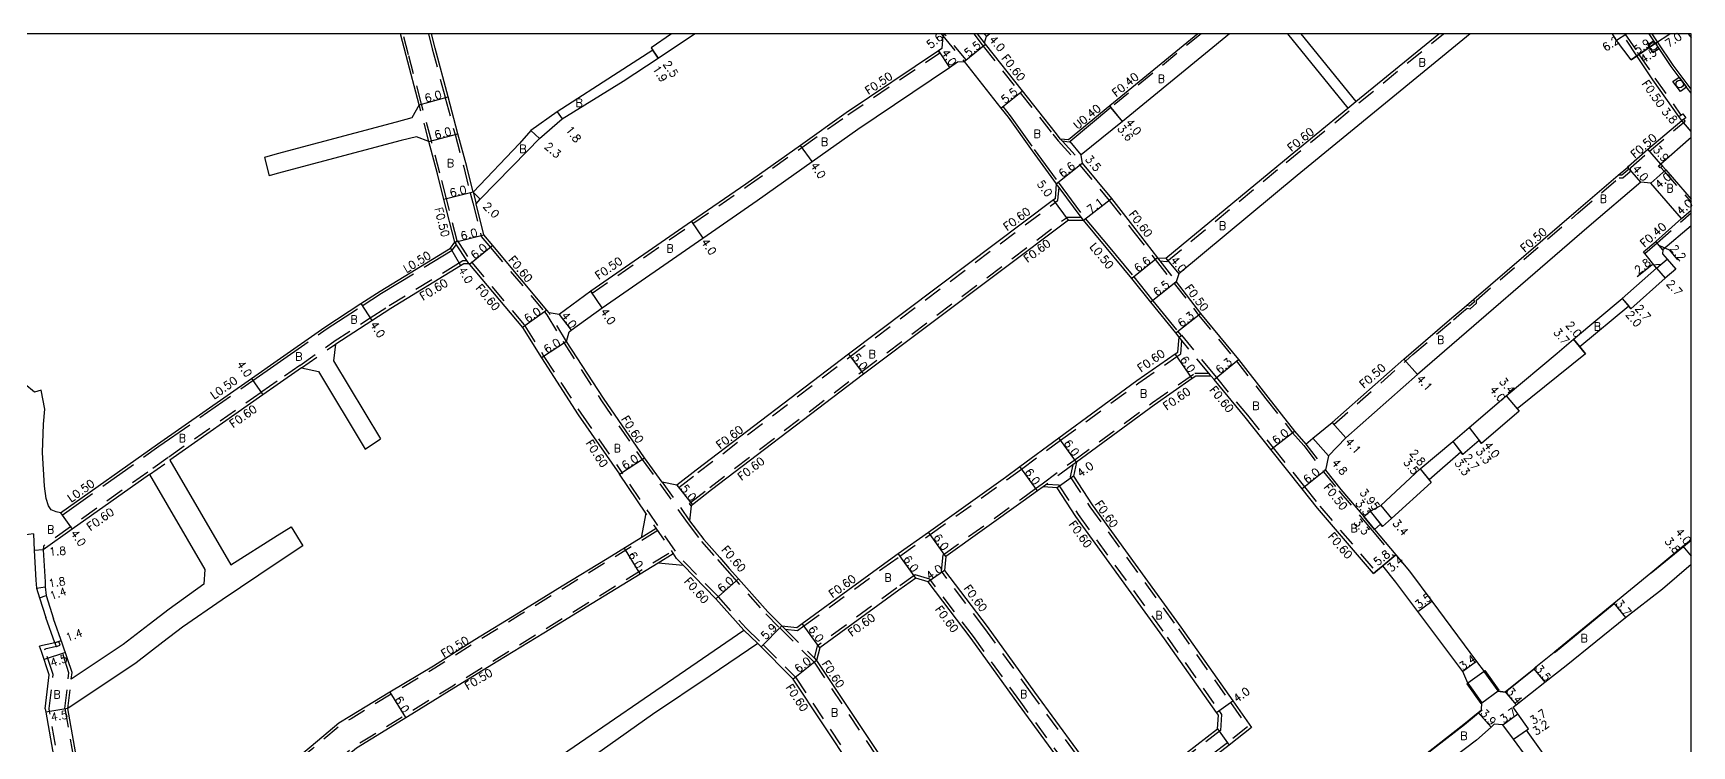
# Model space of a CAD drawing. Header units: metres. Extents: x -4002 to -3200, y -109800 to -109200.
# Drawn here: x -3531.6 to -3199.9, y -109342.3 to -109199.9 of the extents above; entities that cross this region are included whole.
import ezdxf

# ---------------------------------------------------------------- set-up
doc = ezdxf.new("R2010")
doc.units = ezdxf.units.M
doc.header["$LTSCALE"] = 2.5
for name, pattern in [('2213000', [1.5, 1, -0.5]), ('2227000', [2.5, 2, -0.5]), ('2232000', [2.5, 1.5, -1]), ('2233000', [4, 3, -1]), ('6301000', [1, 0.5, -0.5])]:
    doc.linetypes.add(name, pattern=pattern)
doc.layers.get('0').update_dxf_attribs({"color": 150, "lineweight": 30})
for name, color, linetype in [('2101000', 177, 'Continuous'), ('2102000', 191, 'Continuous'), ('2102001', 191, 'Continuous'), ('2203000', 5, 'Continuous'), ('2213000', 6, '2213000'), ('2227000', 3, '2227000'), ('2231000', 162, 'Continuous'), ('2232000', 4, '2232000'), ('2233000', 62, '2233000'), ('2235000', 7, 'Continuous'), ('2236000', 3, 'Continuous'), ('2238000', 11, 'Continuous'), ('6132000', 1, '6132000'), ('9201100', 215, 'Continuous'), ('9201500', 222, 'Continuous'), ('9201600', 215, 'Continuous'), ('9202100', 82, 'Continuous'), ('9202200', 155, '6301000'), ('9203500', 155, 'Continuous'), ('9301100', 77, 'Continuous'), ('999', 7, 'Continuous')]:
    doc.layers.add(name, color=color, linetype=linetype)
doc.styles.add('Dm_Anotation', font='txt.shx', dxfattribs={"bigfont": 'pscdm.shx'})
doc.linetypes.add('6132000', pattern='A,1e-07,[100,DM.shx,S=0.25,R=0,X=0,Y=0],0.05,[100,DM.shx,S=0.2,R=0,X=0,Y=0],0.05,[100,DM.shx,S=0.15,R=0,X=0,Y=0],0.05,[100,DM.shx,S=0.1,R=0,X=0,Y=0],0.05,[100,DM.shx,S=0.05,R=0,X=0,Y=0],4.8', length=5)

# ---------------------------------------------------------------- blocks, each defined once
blk = doc.blocks.new('223800')
at = {"color": 0, "linetype": 'Continuous'}
blk.add_circle((0, 0), 0.75, dxfattribs=at)

msp = doc.modelspace()

# ---------------------------------------------------------------- linework, layer by layer
at = {"layer": '2101000'}
for points in [[(-3454.36, -109214.2), (-3456.98, -109204.37), (-3458.07, -109200)], [(-3443.58, -109231.65), (-3444.86, -109226.54), (-3446.61, -109219.98), (-3448.56, -109212.65), (-3451.17, -109202.88), (-3451.89, -109200)], [(-3403.91, -109200), (-3408, -109202.81), (-3407.65, -109203.32), (-3414.58, -109207.75), (-3426.79, -109215.6), (-3432.04, -109219.37), (-3434.33, -109221.94), (-3443.58, -109231.65)], [(-3442.99, -109233.99), (-3442.16, -109233.06), (-3432.68, -109223.44), (-3430.28, -109220.92), (-3425.74, -109217.03), (-3413.54, -109209.48), (-3406.6, -109204.91), (-3399.29, -109200)], [(-3350, -109200), (-3349.64, -109200.45), (-3349.82, -109202.94), (-3350.53, -109203.42), (-3368.95, -109215.81), (-3378.11, -109222.31), (-3389.06, -109230.07), (-3399.89, -109237.54), (-3420.06, -109251.46), (-3426.39, -109256.08), (-3428.37, -109255.81), (-3428.84, -109255.23), (-3439.62, -109242.35), (-3441.4, -109240.22), (-3442.99, -109233.99)], [(-3298.62, -109200), (-3316.28, -109214.43), (-3316.02, -109214.74), (-3324.2, -109221.51), (-3324.38, -109221.66), (-3325.69, -109221.5), (-3326.09, -109221.05), (-3327.17, -109219.71), (-3333.73, -109211.44), (-3341.09, -109202.11), (-3341.29, -109201.85), (-3340.94, -109200.49), (-3340.33, -109200)], [(-3292.3, -109200), (-3313.74, -109217.52), (-3321.95, -109224.23), (-3322.04, -109224.31), (-3321.78, -109225.89), (-3315.92, -109232.95), (-3311.24, -109238.94), (-3306.72, -109244.76), (-3305.02, -109244.88)], [(-3244.16, -109200), (-3278.81, -109228.34), (-3302.47, -109247.96), (-3302.97, -109249.58), (-3298.1, -109255.91), (-3290.54, -109265.1), (-3284.64, -109272.62), (-3279.3, -109279.42), (-3277.08, -109282), (-3275.63, -109280.79), (-3271.79, -109277.72), (-3257.45, -109265.05), (-3255.97, -109263.75), (-3247.84, -109256.79), (-3246.25, -109255.42), (-3244.95, -109254.31), (-3243.46, -109253.03), (-3222.96, -109235.48), (-3214.56, -109228.26), (-3212.68, -109226.65), (-3212.51, -109226.5), (-3208.64, -109223.09), (-3201.87, -109217.36), (-3202.44, -109216.55), (-3207.64, -109209.2), (-3210.85, -109204.42), (-3212.01, -109205.2), (-3214.93, -109201.38), (-3215.7, -109200)], [(-3267.07, -109213.57), (-3250.48, -109200)], [(-3326.96, -109229.99), (-3327.2, -109232.98), (-3327.54, -109233.23), (-3368.53, -109264.02), (-3399, -109287.24), (-3402.81, -109290.24), (-3405.74, -109289.6), (-3409.31, -109284.72), (-3417.53, -109272.85), (-3424.88, -109261.52), (-3424.36, -109259.6), (-3423.96, -109259.26), (-3417.79, -109254.75), (-3397.62, -109240.83), (-3386.76, -109233.33), (-3375.8, -109225.57), (-3366.66, -109219.09), (-3348.29, -109206.74), (-3346.69, -109205.64), (-3345.39, -109205.54), (-3338.05, -109214.85), (-3336.59, -109216.7), (-3331.8, -109223.4), (-3326.96, -109229.99)], [(-3305.02, -109244.88), (-3281.34, -109225.25), (-3268.64, -109214.86)], [(-3482.74, -109265.29), (-3473.25, -109258.65), (-3466, -109253.94), (-3462.15, -109251.44), (-3448.13, -109242.88), (-3447.22, -109241.69), (-3449.4, -109233.11), (-3450.68, -109228.02), (-3452.41, -109221.53)], [(-3200, -109220.77), (-3206.09, -109226.04), (-3205.74, -109226.46), (-3205.06, -109227.23), (-3200, -109233.04)], [(-3324.54, -109237.23), (-3365.5, -109268), (-3395.89, -109291.16), (-3399.72, -109294.17), (-3399.95, -109294.35), (-3400.28, -109297.33), (-3397.45, -109301.06), (-3394.26, -109304.65), (-3392.35, -109306.85), (-3390.52, -109308.9), (-3384.63, -109315.5), (-3381.84, -109318.32), (-3378.85, -109318.64), (-3377.77, -109317.86), (-3361.98, -109306.34), (-3358.56, -109303.89), (-3352.5, -109299.57), (-3337.1, -109288.58), (-3334.27, -109286.51), (-3326.45, -109280.77), (-3310.83, -109269.3), (-3303.18, -109264), (-3302.65, -109263.63), (-3302.37, -109260.65), (-3303.08, -109259.78), (-3308.02, -109253.67), (-3311.84, -109248.91), (-3316.95, -109242.69), (-3321.54, -109237.29)], [(-3324.54, -109237.23), (-3321.54, -109237.29)], [(-3200, -109238.4), (-3205.63, -109243.17), (-3205.72, -109243.99), (-3204.78, -109245.07), (-3203.08, -109247.07), (-3205.17, -109248.87), (-3212.03, -109254.99), (-3212.47, -109254.46), (-3222.25, -109262.6), (-3221.13, -109263.94), (-3234.77, -109274.98), (-3234.39, -109275.44), (-3241.93, -109281.87), (-3242.36, -109281.31), (-3245.68, -109284.08), (-3246.04, -109283.6), (-3252.41, -109289.16), (-3251.98, -109289.68), (-3259.9, -109296.87), (-3261.69, -109298.49), (-3262.1, -109297.99), (-3263.31, -109299.04), (-3259.06, -109304.12), (-3256.32, -109307.4), (-3251.84, -109313.37), (-3242.9, -109325.45), (-3241.42, -109327.42), (-3238.61, -109331.31), (-3237.22, -109331.49), (-3231.49, -109326.88), (-3231.04, -109326.53)], [(-3471.08, -109262.02), (-3471.01, -109261.97), (-3463.82, -109257.3), (-3460.03, -109254.83), (-3446.07, -109246.31), (-3445.46, -109245.91), (-3444.46, -109245.92), (-3444.29, -109246.12), (-3433.72, -109258.72), (-3429.92, -109264.79), (-3422.54, -109276.15), (-3414.32, -109288.02)], [(-3487.92, -109268.91), (-3482.74, -109265.29)], [(-3526.06, -109295.77), (-3506.69, -109282.04), (-3487.92, -109268.91)], [(-3477.87, -109266.77), (-3482.74, -109270.18)], [(-3253.71, -109344.4), (-3245.45, -109337.95), (-3242.62, -109335.64), (-3241.93, -109335.08), (-3241.84, -109333.68), (-3244.65, -109329.79), (-3245.67, -109327.43), (-3254.65, -109315.45), (-3259.04, -109309.6), (-3261.67, -109306.3), (-3263.06, -109307.45), (-3263.52, -109307.83), (-3274.7, -109294.82), (-3277.79, -109290.94), (-3284.04, -109283.1), (-3289.2, -109276.62), (-3295.4, -109269.11), (-3295.95, -109268.44), (-3299.05, -109268.44), (-3299.76, -109268.93), (-3307.36, -109274.21), (-3322.9, -109285.61), (-3323.53, -109288.43), (-3319.76, -109294.16), (-3302.05, -109318.57), (-3291.65, -109333.3), (-3287.92, -109338.61), (-3292.37, -109342.16), (-3308.95, -109354.92)], [(-3482.74, -109270.18), (-3485.62, -109272.19), (-3504.2, -109285.19)], [(-3508.29, -109288.09), (-3523.75, -109299.03), (-3529.56, -109303.14)], [(-3531.49, -109299.91), (-3531.35, -109303.26), (-3531.04, -109309.21), (-3530.92, -109310.78), (-3530.29, -109312.71), (-3529.01, -109316.66)], [(-3208.09, -109307.7), (-3201.63, -109302.4), (-3200, -109301.07)], [(-3529.56, -109303.14), (-3529.16, -109309.5), (-3529.14, -109310.52), (-3528.96, -109312.27), (-3527.48, -109316.92)], [(-3321.97, -109351.11), (-3334.52, -109333.94), (-3343.99, -109320.84), (-3352.59, -109309.53), (-3355.07, -109308.78), (-3358.47, -109311.21), (-3374.24, -109322.71), (-3374.89, -109325.23), (-3362.23, -109344.25)], [(-3219.12, -109357.91), (-3223.93, -109351.61), (-3227.62, -109346.61), (-3232.9, -109339.17), (-3232.51, -109338.9), (-3234.66, -109335.92), (-3235.58, -109334.57), (-3235.02, -109334.08), (-3229.24, -109329.57), (-3225.02, -109326.22), (-3213.12, -109316.64), (-3205.7, -109310.91), (-3200, -109306.01)], [(-3215.48, -109313.78), (-3208.09, -109307.7)], [(-3395.02, -109312.91), (-3389.42, -109319.21)], [(-3227.41, -109323.61), (-3227.24, -109323.47), (-3215.48, -109313.78)], [(-3527.2, -109321.69), (-3529.01, -109316.66)], [(-3523.94, -109328.96), (-3523.78, -109327.62), (-3525.66, -109321.97), (-3527.48, -109316.92)], [(-3527.2, -109321.69), (-3530.29, -109322.41)], [(-3399.28, -109385.5), (-3398.6, -109384.92), (-3392.81, -109379.6), (-3371.63, -109360.16), (-3366.5, -109355.36), (-3366.24, -109349.87), (-3367.68, -109346.85), (-3379.58, -109328.97), (-3386.64, -109321.85)], [(-3529.15, -109334.87), (-3528.37, -109328.1), (-3529.92, -109323.44), (-3530.29, -109322.41)], [(-3231.04, -109326.53), (-3227.41, -109323.61)], [(-3529.15, -109334.87), (-3529.05, -109335.59), (-3526.77, -109348.46), (-3525.09, -109357.31), (-3523.32, -109366.7), (-3521.78, -109374.97), (-3519.03, -109389.74), (-3517.66, -109396.85), (-3516.31, -109402.99), (-3514.05, -109414.72), (-3512.85, -109421.74), (-3521.24, -109432.45), (-3523.35, -109435.42), (-3523.7, -109435.85), (-3525.49, -109433.79), (-3528.7, -109430.09), (-3535.5, -109422.73)], [(-3482.74, -109371.27), (-3493.23, -109356.72), (-3494.69, -109354.66), (-3496.77, -109351.74), (-3499.56, -109353.67), (-3501.69, -109355.15), (-3503.04, -109356.08), (-3516.99, -109366.62), (-3518.91, -109365.77), (-3520.67, -109356.48), (-3522.35, -109347.63), (-3524.61, -109334.82)]]:
    msp.add_lwpolyline(points, dxfattribs=at)
for points in [[(-3206.93, -109246.85), (-3209.27, -109243.9), (-3209.52, -109243.58), (-3207.05, -109241.5), (-3201.9, -109236.94), (-3208.07, -109229.86), (-3210.06, -109229.67), (-3220.42, -109238.43), (-3253.24, -109266.86), (-3254.74, -109268.13), (-3269.03, -109280.75), (-3272.5, -109284.37), (-3273.09, -109287.21), (-3270.03, -109291.05), (-3265.45, -109296.5), (-3264.19, -109295.43), (-3262.08, -109294.29), (-3254.2, -109286.97), (-3247.68, -109281.46), (-3244.38, -109278.7), (-3236.97, -109272.38), (-3226.8, -109263.85), (-3223.53, -109261.07), (-3213.76, -109252.92)], [(-3313.3, -109353.1), (-3311.27, -109351.66), (-3294.69, -109338.89), (-3294.51, -109336.2), (-3294.92, -109335.61), (-3305.3, -109320.9), (-3323.05, -109296.44), (-3326.81, -109290.72), (-3329.61, -109290.53), (-3330.72, -109291.35), (-3333.57, -109293.44), (-3349.01, -109304.46), (-3349.3, -109307.24), (-3340.78, -109318.46), (-3331.28, -109331.59), (-3318.74, -109348.75), (-3315.95, -109352.57)], [(-3230.43, -109350.36), (-3230.09, -109348.39), (-3235.53, -109340.99), (-3237.68, -109338.07), (-3239.37, -109337.97), (-3240.01, -109338.54), (-3242.89, -109341.17), (-3261.59, -109355.28), (-3264.2, -109357.41), (-3279.21, -109369.36), (-3279.62, -109371.93), (-3276.76, -109375.71), (-3270.9, -109382.76), (-3269.01, -109383), (-3254.28, -109368.41), (-3251.81, -109365.96), (-3247.71, -109363.16)]]:
    msp.add_lwpolyline(points, close=True, dxfattribs=at)
at = {"layer": '2101000', "color": 244, "flags": 128}
for points in [[(-3409.05, -109295.82), (-3414.32, -109288.02)], [(-3395.02, -109312.91), (-3401.56, -109306.19)]]:
    msp.add_lwpolyline(points, dxfattribs=at)
at = {"layer": '2101000', "color": 244}
for points in [[(-3409.05, -109295.82), (-3409.96, -109300.74), (-3416.78, -109304.91), (-3425.75, -109310.41), (-3434.53, -109315.79), (-3443.24, -109321.12), (-3451.47, -109326.36)], [(-3480.01, -109353.62), (-3471.8, -109346.77), (-3466.89, -109342.68), (-3463.99, -109340.89), (-3455.86, -109335.9), (-3447.4, -109330.72), (-3438.61, -109325.33), (-3429.42, -109319.7), (-3419.76, -109313.77), (-3406.59, -109305.7), (-3401.56, -109306.19)], [(-3451.47, -109326.36), (-3460.22, -109331.54), (-3468.24, -109336.45), (-3470.41, -109337.78), (-3475.97, -109342.43), (-3484.32, -109349.38)]]:
    msp.add_lwpolyline(points, dxfattribs=at)
at = {"layer": '2102000'}
for points in [[(-3280.75, -109200), (-3268.64, -109214.86)], [(-3278.04, -109200), (-3267.07, -109213.57)], [(-3454.36, -109214.2), (-3455.84, -109216.84), (-3458.94, -109217.69), (-3482.74, -109224.03)], [(-3452.41, -109221.53), (-3454.9, -109220.6), (-3457.95, -109221.36), (-3482.74, -109227.96)], [(-3482.74, -109224.03), (-3485.31, -109224.71)], [(-3482.74, -109227.96), (-3484.34, -109228.38)], [(-3471.08, -109262.02), (-3471.48, -109265.36), (-3462.12, -109280.97)], [(-3477.87, -109266.77), (-3474.5, -109267.5), (-3465.19, -109283.03)], [(-3526.06, -109295.77), (-3526.96, -109295.54), (-3527.93, -109295.11), (-3528.47, -109294.34), (-3528.95, -109292.88), (-3529.26, -109290.38), (-3529.71, -109283.7), (-3529.51, -109278.01), (-3529.22, -109275.03), (-3529.96, -109271.23), (-3531.32, -109271.6), (-3533.2, -109270.01)], [(-3504.2, -109285.19), (-3492.02, -109306.11), (-3482.74, -109300.3)], [(-3508.29, -109288.09), (-3497.25, -109307.05), (-3497.43, -109309.99), (-3504.34, -109314.96), (-3508.39, -109318.07), (-3513.59, -109322.04), (-3523.94, -109328.96)], [(-3482.74, -109300.3), (-3479.98, -109298.57)], [(-3531.49, -109299.91), (-3536.48, -109300.59), (-3545.77, -109302.34)], [(-3477.61, -109302.31), (-3482.74, -109305.75)], [(-3482.74, -109305.75), (-3493.75, -109313.14), (-3501.69, -109318.6), (-3505.61, -109321.61), (-3510.97, -109325.7), (-3524.61, -109334.82)], [(-3436.27, -109351.29), (-3389.42, -109319.21)], [(-3386.64, -109321.85), (-3396.17, -109328.32), (-3407.7, -109336.01), (-3417.79, -109343.14), (-3434.24, -109354.34)]]:
    msp.add_lwpolyline(points, dxfattribs=at)
at = {"layer": '2102001'}
for points in [[(-3485.31, -109224.71), (-3484.34, -109228.38)], [(-3465.19, -109283.03), (-3462.12, -109280.97)], [(-3479.98, -109298.57), (-3477.61, -109302.31)]]:
    msp.add_lwpolyline(points, dxfattribs=at)
at = {"layer": '2203000'}
for points in [[(-3238.61, -109331.31), (-3238.41, -109331.17), (-3241.22, -109327.27), (-3241.42, -109327.42)], [(-3244.65, -109329.79), (-3244.85, -109329.93), (-3242.04, -109333.83), (-3241.84, -109333.68)]]:
    msp.add_lwpolyline(points, close=True, dxfattribs=at)
at = {"layer": '2213000'}
for points in [[(-3206.42, -109202.94), (-3207.11, -109201.91), (-3207.44, -109201.42), (-3208.4, -109200)], [(-3200, -109211.9), (-3200.71, -109210.96)]]:
    msp.add_lwpolyline(points, dxfattribs=at)
at = {"layer": '2227000'}
msp.add_lwpolyline([(-3200.71, -109210.96), (-3200.92, -109210.67), (-3202.42, -109208.66), (-3203.97, -109206.59), (-3206.42, -109202.94)], dxfattribs=at)
at = {"layer": '2231000'}
msp.add_lwpolyline([(-3316.28, -109214.43), (-3324.5, -109221.24), (-3326.09, -109221.05)], dxfattribs=at)
at = {"layer": '2232000'}
for points in [[(-3446.77, -109241.4), (-3448.91, -109232.99), (-3450.2, -109227.9), (-3451.92, -109221.4), (-3453.88, -109214.07), (-3456.49, -109204.24), (-3457.56, -109200)], [(-3452.5, -109200), (-3451.75, -109203.03), (-3449.14, -109212.81), (-3447.19, -109220.14), (-3445.45, -109226.69), (-3444.16, -109231.8), (-3443.65, -109233.83), (-3441.95, -109240.5), (-3440.08, -109242.74), (-3429.3, -109255.61), (-3428.86, -109256.16), (-3425.39, -109261.84), (-3418.26, -109272.83), (-3418.02, -109273.19), (-3409.8, -109285.07), (-3406.23, -109289.95), (-3400.76, -109297.69), (-3397.91, -109301.44), (-3394.71, -109305.04), (-3392.8, -109307.25), (-3385.07, -109315.91), (-3382.26, -109318.75), (-3375.36, -109325.61), (-3362.75, -109344.55)], [(-3349.64, -109200.45), (-3345.39, -109205.54), (-3345, -109205.23), (-3349.36, -109200)], [(-3343.45, -109200), (-3341.77, -109202.22), (-3341.56, -109202.49), (-3334.2, -109211.81), (-3327.64, -109220.08), (-3326.55, -109221.44), (-3322.23, -109226.28), (-3316.38, -109233.33), (-3311.71, -109239.31), (-3307.18, -109245.13), (-3303.43, -109249.96), (-3303.36, -109249.9), (-3302.97, -109249.58)], [(-3341.29, -109201.85), (-3342.7, -109200)], [(-3297.99, -109200), (-3316.02, -109214.74)], [(-3306.22, -109245.39), (-3304.83, -109245.5), (-3280.96, -109225.71), (-3249.53, -109200)], [(-3210.85, -109204.42), (-3213.83, -109200)], [(-3213.23, -109200), (-3210.44, -109204.14), (-3207.23, -109208.91), (-3202.04, -109216.26)], [(-3420.06, -109251.46), (-3419.78, -109251.87), (-3399.61, -109237.95), (-3388.78, -109230.47), (-3377.82, -109222.71), (-3368.66, -109216.22), (-3350.25, -109203.83), (-3350.53, -109203.42)], [(-3452.41, -109221.53), (-3454.36, -109214.2)], [(-3268.64, -109214.86), (-3267.07, -109213.57)], [(-3271.79, -109277.72), (-3271.45, -109278.09), (-3257.12, -109265.43), (-3255.65, -109264.13), (-3247.52, -109257.17), (-3245.92, -109255.8), (-3244.8, -109254.84), (-3244.17, -109254.96), (-3242.89, -109253.86), (-3242.94, -109253.24), (-3222.64, -109235.86), (-3214.39, -109228.77), (-3213.66, -109228.8), (-3212.17, -109227.53), (-3212.05, -109226.76), (-3208.31, -109223.47), (-3201.19, -109217.45), (-3201.46, -109217.08)], [(-3325.69, -109221.5), (-3321.78, -109225.89)], [(-3212.51, -109226.5), (-3212.63, -109227.27), (-3213.83, -109228.3), (-3214.56, -109228.26)], [(-3206.04, -109226.72), (-3205.36, -109227.5), (-3200, -109233.65)], [(-3443.58, -109231.65), (-3442.99, -109233.99)], [(-3402.81, -109290.24), (-3402.44, -109290.71), (-3398.63, -109287.71), (-3368.17, -109264.5), (-3327.18, -109233.71), (-3326.62, -109233.29), (-3326.41, -109230.72)], [(-3209.27, -109243.9), (-3206.79, -109241.8), (-3201.64, -109237.24), (-3200, -109235.82)], [(-3201.9, -109236.94), (-3200, -109235.29)], [(-3399.95, -109294.35), (-3400.32, -109293.88), (-3400.09, -109293.7), (-3396.26, -109290.68), (-3365.86, -109267.52), (-3324.73, -109236.63), (-3321.99, -109236.68)], [(-3444.46, -109245.92), (-3444.85, -109245.32), (-3446.93, -109242.14), (-3447.22, -109241.69), (-3446.77, -109241.4), (-3446.71, -109241.36), (-3443.98, -109245.56), (-3443.83, -109245.73), (-3433.23, -109258.36), (-3429.41, -109264.47), (-3422.04, -109275.82), (-3413.83, -109287.67)], [(-3471.42, -109261.53), (-3471.35, -109261.47), (-3464.15, -109256.79), (-3460.35, -109254.33), (-3446.39, -109245.81), (-3445.64, -109245.31), (-3444.85, -109245.32)], [(-3306.72, -109244.76), (-3306.22, -109245.39), (-3302.97, -109249.58)], [(-3303.36, -109249.9), (-3298.49, -109256.22), (-3290.93, -109265.41), (-3285.04, -109272.93), (-3279.69, -109279.74), (-3277.48, -109282.3), (-3273.49, -109287.52), (-3270.42, -109291.37), (-3265.51, -109297.2), (-3263.77, -109299.27), (-3259.44, -109304.44), (-3259.06, -109304.12)], [(-3424.88, -109261.52), (-3428.37, -109255.81)], [(-3243.46, -109253.03), (-3243.41, -109253.64), (-3244.31, -109254.42), (-3244.95, -109254.31)], [(-3478.21, -109266.28), (-3471.42, -109261.53)], [(-3477.87, -109266.77), (-3471.08, -109262.02)], [(-3381.16, -109319), (-3378.69, -109319.26), (-3377.42, -109318.35), (-3361.63, -109306.82), (-3358.21, -109304.38), (-3352.15, -109300.06), (-3336.75, -109289.07), (-3333.92, -109286.99), (-3326.09, -109281.25), (-3310.48, -109269.79), (-3302.84, -109264.49), (-3302.08, -109263.97), (-3301.83, -109261.3)], [(-3295.95, -109268.44), (-3296.45, -109267.84), (-3301.83, -109261.3), (-3302.37, -109260.65), (-3301.99, -109260.33), (-3301.91, -109260.26), (-3295.67, -109267.84), (-3294.94, -109268.73), (-3288.73, -109276.25), (-3283.57, -109282.72), (-3277.32, -109290.57), (-3274.24, -109294.44), (-3263.06, -109307.45)], [(-3478.21, -109266.28), (-3482.74, -109269.44)], [(-3328.86, -109289.98), (-3326.48, -109290.14), (-3322.56, -109296.1), (-3304.81, -109320.55), (-3294.43, -109335.26), (-3293.89, -109336.03), (-3294.11, -109339.2), (-3310.91, -109352.14), (-3313.17, -109353.74), (-3316.3, -109353.11), (-3319.23, -109349.1), (-3331.77, -109331.94), (-3341.26, -109318.82), (-3349.93, -109307.41), (-3349.58, -109304.12), (-3333.92, -109292.95), (-3331.08, -109290.86), (-3329.79, -109289.92), (-3323.43, -109285.25), (-3307.71, -109273.72), (-3299.24, -109267.83), (-3296.45, -109267.84)], [(-3485.97, -109271.7), (-3504.54, -109284.69), (-3508.64, -109287.6), (-3524.1, -109298.54), (-3529.51, -109302.37), (-3529.56, -109303.14)], [(-3482.74, -109269.44), (-3485.97, -109271.7), (-3504.54, -109284.69)], [(-3277.08, -109282), (-3273.09, -109287.21)], [(-3508.29, -109288.09), (-3504.2, -109285.19)], [(-3322.9, -109285.61), (-3323.63, -109286.15), (-3328.86, -109289.98), (-3329.61, -109290.53)], [(-3323.63, -109286.15), (-3324.17, -109288.55), (-3320.26, -109294.51), (-3302.54, -109318.92), (-3292.14, -109333.65), (-3288.74, -109338.5), (-3292.74, -109341.68), (-3309.31, -109354.44), (-3311.32, -109355.87), (-3315.49, -109358.75), (-3318.08, -109355.41), (-3321.49, -109350.76), (-3334.03, -109333.59), (-3343.51, -109320.48), (-3352.23, -109309.02), (-3355.18, -109308.12), (-3358.83, -109310.72), (-3374.77, -109322.35), (-3375.38, -109324.74)], [(-3405.74, -109289.6), (-3400.28, -109297.33)], [(-3265.45, -109296.5), (-3263.31, -109299.04)], [(-3394.57, -109312.52), (-3388.99, -109318.79), (-3385.57, -109322.09), (-3379.11, -109328.59), (-3367.15, -109346.56), (-3365.64, -109349.75), (-3365.92, -109355.71)], [(-3381.84, -109318.32), (-3381.16, -109319), (-3375.38, -109324.74), (-3374.89, -109325.23)], [(-3526.44, -109321.42), (-3525.93, -109321.24)], [(-3524.53, -109328.89), (-3524.39, -109327.69), (-3526.21, -109322.22)], [(-3389.42, -109319.21), (-3386.64, -109321.85)], [(-3526.92, -109322.45), (-3529.23, -109322.98)], [(-3528.34, -109334.86), (-3527.55, -109328.01), (-3529.16, -109323.18), (-3529.23, -109322.98)], [(-3525.22, -109334.84), (-3524.53, -109328.89)], [(-3524.61, -109334.82), (-3523.94, -109328.96)], [(-3511.86, -109422.81), (-3513.26, -109414.57), (-3515.53, -109402.83), (-3516.87, -109396.68), (-3518.24, -109389.59), (-3520.99, -109374.82), (-3522.53, -109366.55), (-3524.31, -109357.17), (-3525.99, -109348.31), (-3528.26, -109335.46), (-3528.34, -109334.86)], [(-3525.22, -109334.84), (-3522.94, -109347.74), (-3521.26, -109356.59), (-3519.5, -109365.9), (-3515.2, -109389), (-3513.84, -109396.06), (-3512.32, -109403.91), (-3512.13, -109404.91), (-3509.75, -109416.17)]]:
    msp.add_lwpolyline(points, dxfattribs=at)
at = {"layer": '2232000', "color": 244, "flags": 128}
for points in [[(-3394.57, -109312.52), (-3394.59, -109312.49), (-3401.13, -109305.77), (-3402.4, -109304.45), (-3408.46, -109295.6), (-3408.56, -109295.47), (-3413.82, -109287.68), (-3413.83, -109287.67)], [(-3401.56, -109306.19), (-3402.87, -109304.84), (-3408.95, -109295.95), (-3409.05, -109295.82)], [(-3406.65, -109299.3), (-3416.52, -109305.34), (-3425.49, -109310.83), (-3434.27, -109316.21), (-3442.97, -109321.55), (-3451.21, -109326.79), (-3459.96, -109331.97), (-3467.98, -109336.88), (-3470.11, -109338.19), (-3475.65, -109342.81), (-3483.96, -109349.73), (-3484.32, -109349.38)], [(-3480.01, -109353.62), (-3480.36, -109353.26), (-3472.13, -109346.39), (-3467.18, -109342.27), (-3464.25, -109340.47), (-3456.12, -109335.48), (-3447.66, -109330.29), (-3438.88, -109324.9), (-3429.68, -109319.27), (-3420.02, -109313.35), (-3403.83, -109303.42)]]:
    msp.add_lwpolyline(points, dxfattribs=at)
at = {"layer": '2232000', "color": 244}
for points in [[(-3406.94, -109298.89), (-3409.96, -109300.74)], [(-3406.59, -109305.7), (-3403.55, -109303.84)]]:
    msp.add_lwpolyline(points, dxfattribs=at)
at = {"layer": '2233000'}
for points in [[(-3200, -109211.07), (-3203.57, -109206.3), (-3206.7, -109201.63), (-3207.79, -109200)], [(-3200.57, -109200), (-3200, -109200.85)], [(-3338.05, -109214.85), (-3337.65, -109214.54), (-3336.19, -109216.4), (-3331.4, -109223.11), (-3326.56, -109229.69), (-3321.16, -109236.96), (-3316.56, -109242.37), (-3311.45, -109248.6), (-3307.64, -109253.35), (-3302.69, -109259.46), (-3301.99, -109260.33)], [(-3321.54, -109237.29), (-3321.99, -109236.68), (-3326.41, -109230.72), (-3326.96, -109229.99)], [(-3482.74, -109265.9), (-3472.97, -109259.07), (-3465.73, -109254.36), (-3461.88, -109251.86), (-3447.79, -109243.26), (-3446.93, -109242.14)], [(-3526.06, -109295.77), (-3525.78, -109296.18), (-3506.4, -109282.45), (-3487.63, -109269.32), (-3482.74, -109265.9)]]:
    msp.add_lwpolyline(points, dxfattribs=at)
at = {"layer": '2235000'}
for points in [[(-3202.44, -109216.55), (-3202.04, -109216.26), (-3201.66, -109216), (-3201.09, -109216.81), (-3201.46, -109217.08), (-3201.87, -109217.36)], [(-3206.53, -109226.42), (-3206.09, -109226.04), (-3205.74, -109226.46), (-3206.04, -109226.72), (-3206.17, -109226.83)], [(-3527.2, -109321.69), (-3526.93, -109322.45), (-3526.92, -109322.48), (-3526.34, -109322.27), (-3526.16, -109322.2), (-3526.44, -109321.42)]]:
    msp.add_lwpolyline(points, close=True, dxfattribs=at)
at = {"layer": '2236000'}
for points in [[(-3207.44, -109201.42), (-3208.69, -109202.25), (-3208.36, -109202.75), (-3207.67, -109203.78), (-3206.42, -109202.94), (-3207.11, -109201.91)], [(-3200.92, -109210.67), (-3202.12, -109211.57), (-3203.63, -109209.56), (-3202.42, -109208.66)]]:
    msp.add_lwpolyline(points, close=True, dxfattribs=at)
at = {"layer": '6132000'}
for points in [[(-3200, -109301.26), (-3201.53, -109302.52), (-3208, -109307.81)], [(-3215.38, -109313.9), (-3227.14, -109323.59), (-3227.32, -109323.73)], [(-3230.95, -109326.64), (-3231.39, -109327), (-3237.18, -109331.64), (-3238.65, -109331.46)], [(-3241.78, -109335.15), (-3242.53, -109335.76), (-3245.35, -109338.07), (-3253.62, -109344.52)]]:
    msp.add_lwpolyline(points, dxfattribs=at)
at = {"layer": '9201100'}
for points in [[(-3408, -109202.81), (-3406.6, -109204.91)], [(-3349.06, -109200), (-3349.64, -109200.45)], [(-3345.39, -109205.54), (-3341.09, -109202.11)], [(-3341.38, -109200), (-3340.94, -109200.49)], [(-3212.89, -109200), (-3214.93, -109201.38)], [(-3212.01, -109205.2), (-3207.11, -109201.91)], [(-3207.11, -109201.91), (-3210.85, -109204.42)], [(-3207.11, -109201.91), (-3204.26, -109200)], [(-3406.6, -109204.91), (-3407.65, -109203.32)], [(-3350.53, -109203.42), (-3348.29, -109206.74)], [(-3454.36, -109214.2), (-3448.56, -109212.65)], [(-3338.05, -109214.85), (-3333.73, -109211.44)], [(-3426.79, -109215.6), (-3425.74, -109217.03)], [(-3313.74, -109217.52), (-3316.28, -109214.43)], [(-3313.74, -109217.52), (-3316.02, -109214.74)], [(-3432.04, -109219.37), (-3430.28, -109220.92)], [(-3200, -109219.53), (-3201.87, -109217.36)], [(-3452.41, -109221.53), (-3446.61, -109219.98)], [(-3375.8, -109225.57), (-3378.11, -109222.31)], [(-3321.95, -109224.23), (-3324.2, -109221.51)], [(-3326.96, -109229.99), (-3321.78, -109225.89)], [(-3206.09, -109226.04), (-3208.64, -109223.09)], [(-3210.06, -109229.67), (-3212.68, -109226.65)], [(-3208.07, -109229.86), (-3205.06, -109227.23)], [(-3443.58, -109231.65), (-3449.4, -109233.11)], [(-3443.58, -109231.65), (-3442.16, -109233.06)], [(-3324.54, -109237.23), (-3327.54, -109233.23)], [(-3321.54, -109237.29), (-3315.92, -109232.95)], [(-3201.9, -109236.94), (-3200, -109235.29)], [(-3399.89, -109237.54), (-3397.62, -109240.83)], [(-3447.22, -109241.69), (-3441.4, -109240.22)], [(-3439.62, -109242.35), (-3444.29, -109246.12)], [(-3205.63, -109243.17), (-3207.05, -109241.5)], [(-3448.13, -109242.88), (-3446.07, -109246.31)], [(-3306.72, -109244.76), (-3311.84, -109248.91)], [(-3305.02, -109244.88), (-3302.47, -109247.96)], [(-3206.93, -109246.85), (-3204.78, -109245.07)], [(-3206.93, -109246.85), (-3205.17, -109248.87)], [(-3417.79, -109254.75), (-3420.06, -109251.46)], [(-3302.97, -109249.58), (-3308.02, -109253.67)], [(-3466, -109253.94), (-3463.82, -109257.3)], [(-3428.84, -109255.23), (-3433.72, -109258.72)], [(-3303.08, -109259.78), (-3298.1, -109255.91)], [(-3213.76, -109252.92), (-3212.03, -109254.99)], [(-3213.76, -109252.92), (-3212.47, -109254.46)], [(-3426.39, -109256.08), (-3423.96, -109259.26)], [(-3424.88, -109261.52), (-3429.92, -109264.79)], [(-3223.53, -109261.07), (-3222.25, -109262.6)], [(-3221.13, -109263.94), (-3223.53, -109261.07)], [(-3368.53, -109264.02), (-3365.5, -109268)], [(-3299.76, -109268.93), (-3303.18, -109264)], [(-3295.4, -109269.11), (-3290.54, -109265.1)], [(-3257.45, -109265.05), (-3254.74, -109268.13)], [(-3487.92, -109268.91), (-3485.62, -109272.19)], [(-3236.97, -109272.38), (-3234.77, -109274.98)], [(-3236.97, -109272.38), (-3234.39, -109275.44)], [(-3271.79, -109277.72), (-3269.03, -109280.75)], [(-3244.38, -109278.7), (-3242.36, -109281.31)], [(-3244.38, -109278.7), (-3241.93, -109281.87)], [(-3322.9, -109285.61), (-3326.45, -109280.77)], [(-3284.04, -109283.1), (-3279.3, -109279.42)], [(-3272.5, -109284.37), (-3275.63, -109280.79)], [(-3247.68, -109281.46), (-3246.04, -109283.6)], [(-3247.68, -109281.46), (-3245.68, -109284.08)], [(-3414.32, -109288.02), (-3409.31, -109284.72)], [(-3330.72, -109291.35), (-3334.27, -109286.51)], [(-3323.53, -109288.43), (-3326.81, -109290.72)], [(-3273.09, -109287.21), (-3277.79, -109290.94)], [(-3254.2, -109286.97), (-3252.41, -109289.16)], [(-3254.2, -109286.97), (-3251.98, -109289.68)], [(-3402.81, -109290.24), (-3399.72, -109294.17)], [(-3264.19, -109295.43), (-3262.1, -109297.99)], [(-3264.19, -109295.43), (-3261.69, -109298.49)], [(-3262.08, -109294.29), (-3259.9, -109296.87)], [(-3526.06, -109295.77), (-3523.75, -109299.03)], [(-3263.31, -109299.04), (-3265.45, -109296.5)], [(-3349.01, -109304.46), (-3352.5, -109299.57)], [(-3529.56, -109303.14), (-3531.35, -109303.26)], [(-3355.07, -109308.78), (-3358.56, -109303.89)], [(-3263.52, -109307.83), (-3259.06, -109304.12)], [(-3259.06, -109304.12), (-3261.67, -109306.3)], [(-3201.63, -109302.4), (-3200, -109304.39)], [(-3201.63, -109302.4), (-3200, -109304.39)], [(-3349.3, -109307.24), (-3352.59, -109309.53)], [(-3530.92, -109310.78), (-3529.14, -109310.52)], [(-3530.29, -109312.71), (-3528.96, -109312.27)], [(-3254.65, -109315.45), (-3251.84, -109313.37)], [(-3215.48, -109313.78), (-3213.12, -109316.64)], [(-3381.84, -109318.32), (-3385.99, -109322.51)], [(-3374.24, -109322.71), (-3377.77, -109317.86)], [(-3527.2, -109321.69), (-3525.93, -109321.24)], [(-3525.11, -109323.64), (-3529.38, -109325.06)], [(-3374.89, -109325.23), (-3379.58, -109328.97)], [(-3242.9, -109325.45), (-3245.67, -109327.43)], [(-3231.49, -109326.88), (-3229.24, -109329.57)], [(-3237.22, -109331.49), (-3235.02, -109334.08)], [(-3524.61, -109334.82), (-3529.05, -109335.59)], [(-3294.92, -109335.61), (-3291.65, -109333.3)], [(-3242.62, -109335.64), (-3240.01, -109338.54)], [(-3237.68, -109338.07), (-3234.66, -109335.92)], [(-3294.69, -109338.89), (-3292.37, -109342.16)], [(-3235.53, -109340.99), (-3232.51, -109338.9)], [(-3235.53, -109340.99), (-3232.9, -109339.17)]]:
    msp.add_lwpolyline(points, dxfattribs=at)
at = {"layer": '9201100', "color": 244, "flags": 128}
for points in [[(-3413.37, -109302.83), (-3410.24, -109307.94)], [(-3395.02, -109312.91), (-3390.52, -109308.9)], [(-3460.22, -109331.54), (-3457.08, -109336.65)]]:
    msp.add_lwpolyline(points, dxfattribs=at)
at = {"layer": '9201600'}
for points in [[(-3206.32, -109242.35), (-3204.39, -109243.21), (-3202.74, -109245.17)], [(-3206.08, -109246.14), (-3207.89, -109246.24), (-3210.76, -109248.6)]]:
    msp.add_lwpolyline(points, dxfattribs=at)
at = {"layer": '9202200'}
msp.add_lwpolyline([(-3200, -109219.53), (-3201.87, -109217.36)], dxfattribs=at)
at = {"layer": '9301100'}
msp.add_lwpolyline([(-3244.65, -109329.79), (-3241.84, -109333.68), (-3238.61, -109331.31), (-3241.42, -109327.42)], close=True, dxfattribs=at)
at = {"layer": '999'}
msp.add_lwpolyline([(-4000, -109800), (-3200, -109800), (-3200, -109200), (-4000, -109200)], close=True, dxfattribs=at)

# ---------------------------------------------------------------- block references
at = {"layer": '2238000'}
for p in [(-3207.55, -109202.51), (-3202.27, -109210.05)]:
    msp.add_blockref('223800', p, dxfattribs=at)

# ---------------------------------------------------------------- texts
at = {"layer": '9201500', "style": 'Dm_Anotation'}
for s, rotation, p in [('5.6', 37.8865, (-3352.12, -109203.07)), ('5.5', 38.4967, (-3344.55, -109204.74)), ('4.0', 311.561, (-3340.53, -109201.22)), ('6.2', 34.1312, (-3217.07, -109203.63)), ('5.9', 33.8688, (-3210.8, -109204.16)), ('7.0', 33.8637, (-3204.54, -109202.85)), ('2.5', 303.6881, (-3405.66, -109206.06)), ('4.0', 303.9275, (-3349.98, -109203.78)), ('4.5', 33.8688, (-3209.53, -109205.99)), ('1.9', 303.6881, (-3407.81, -109207.02)), ('6.0', 14.9191, (-3453.03, -109213.74)), ('5.5', 38.3441, (-3337.21, -109214.06)), ('3.8', 310.8236, (-3206.03, -109215.58)), ('6.0', 14.9775, (-3451.08, -109221.08)), ('1.8', 306.4307, (-3425.16, -109219.18)), ('3.6', 309.3203, (-3314.84, -109219.01)), ('4.0', 309.3335, (-3313.18, -109217.82)), ('2.3', 318.5847, (-3429.43, -109222.73)), ('3.9', 310.7213, (-3207.74, -109223.22)), ('6.6', 38.3231, (-3325.69, -109228.85)), ('3.5', 310.509, (-3321.3, -109225.11)), ('4.0', 305.3233, (-3376.22, -109226.36)), ('5.0', 306.8783, (-3330.94, -109230.03)), ('4.0', 310.8952, (-3211.85, -109227.06)), ('4.0', 41.0938, (-3206.37, -109231.05)), ('6.0', 14.1445, (-3448.06, -109232.68)), ('2.0', 315.23, (-3441.73, -109234.61)), ('7.1', 37.6455, (-3320.06, -109236.02)), ('4.0', 41.0426, (-3202.09, -109236.36)), ('6.0', 14.1608, (-3445.88, -109241.25)), ('6.0', 38.9082, (-3443.26, -109245.16)), ('4.0', 304.6054, (-3398.05, -109241.61)), ('2.2', 310.2799, (-3204.32, -109242.99)), ('6.6', 39.0672, (-3310.59, -109247.77)), ('4.0', 309.719, (-3304.2, -109245.29)), ('2.8', 39.4931, (-3210.54, -109248.16)), ('4.0', 300.961, (-3446.62, -109247.18)), ('6.5', 38.9185, (-3306.8, -109252.55)), ('2.7', 311.1617, (-3205.07, -109250.02)), ('6.0', 35.5011, (-3432.64, -109257.82)), ('4.0', 304.6049, (-3418.22, -109255.53)), ('6.3', 37.8413, (-3301.91, -109258.75)), ('2.0', 309.8174, (-3213.18, -109256.17)), ('2.7', 309.8174, (-3211.33, -109254.92)), ('4.0', 303.0214, (-3464.27, -109258.07)), ('4.0', 307.4142, (-3426.07, -109256.34)), ('3.7', 309.8044, (-3227.65, -109259.68)), ('2.0', 309.8044, (-3225.18, -109258.27)), ('6.0', 33.0045, (-3428.8, -109263.95)), ('4.0', 304.9754, (-3490.92, -109266.01)), ('5.0', 307.3107, (-3367.9, -109264.67)), ('6.0', 304.7608, (-3302.3, -109265.09)), ('6.3', 39.492, (-3294.27, -109268.05)), ('4.1', 311.3498, (-3255.05, -109269)), ('3.4', 310.2418, (-3238.51, -109269.54)), ('4.0', 310.2418, (-3240.41, -109271.16)), ('6.0', 37.7996, (-3283, -109282.16)), ('6.0', 306.2754, (-3325.54, -109281.84)), ('4.1', 312.274, (-3269.32, -109281.63)), ('4.0', 307.6211, (-3241.51, -109282.26)), ('6.0', 33.347, (-3413.21, -109287.17)), ('4.0', 34.87, (-3322.12, -109288.69)), ('4.8', 311.1108, (-3272.01, -109285.8)), ('3.5', 309.2328, (-3257.69, -109285.63)), ('2.8', 309.2328, (-3256.4, -109283.84)), ('3.3', 307.4319, (-3247.42, -109285.79)), ('2.7', 307.4319, (-3245.61, -109284.7)), ('3.3', 307.6211, (-3243.16, -109283.47)), ('6.0', 306.2747, (-3333.36, -109287.58)), ('6.0', 38.4631, (-3276.76, -109289.99)), ('5.0', 308.2343, (-3402.18, -109290.89)), ('3.95', 309.2454, (-3266.37, -109291.71)), ('3.3', 309.2454, (-3267.25, -109293.87)), ('3.3', 309.9619, (-3267.6, -109297.71)), ('3.4', 310.1814, (-3259.84, -109297.86)), ('4.0', 305.2921, (-3524.17, -109299.82)), ('6.0', 305.5574, (-3351.61, -109300.65)), ('3.8', 309.3395, (-3205.41, -109301.44)), ('4.0', 309.3395, (-3203.24, -109299.6)), ('1.8', 3.9176, (-3528.34, -109304.3)), ('6.0', 305.5124, (-3357.66, -109304.98)), ('5.8', 39.7641, (-3262.66, -109306.44)), ('3.4', 39.7641, (-3259.98, -109307.67)), ('1.8', 8.528, (-3528.38, -109310.64)), ('4.0', 34.946, (-3352.31, -109309.22)), ('1.4', 18.1996, (-3527.96, -109313.14)), ('3.5', 36.6246, (-3254.49, -109314.99)), ('3.7', 309.5516, (-3215.24, -109313.91)), ('5.9', 45.2683, (-3385.07, -109321.23)), ('6.0', 306.0996, (-3376.64, -109318.99)), ('1.4', 19.7776, (-3524.71, -109321.49)), ('4.5', 18.4045, (-3527.82, -109326.52)), ('6.0', 38.6225, (-3378.5, -109327.79)), ('3.4', 35.4855, (-3245.65, -109327.29)), ('3.5', 309.9053, (-3231.31, -109326.93)), ('4.0', 35.1867, (-3290.87, -109333.73)), ('3.4', 310.3536, (-3237.08, -109331.5)), ('4.5', 9.8258, (-3527.87, -109337.38)), ('3.9', 312.0066, (-3242.31, -109335.84)), ('3.7', 35.482, (-3237.53, -109337.85)), ('3.7', 34.6106, (-3231.57, -109338.11)), ('3.2', 34.6106, (-3231.02, -109340.29))]:
    msp.add_text(s, height=1.6, rotation=rotation, dxfattribs=at).set_placement(p)
at = {"layer": '9201500', "color": 244, "style": 'Dm_Anotation'}
for rotation, p in [(301.4985, (-3412.63, -109304.14)), (41.7375, (-3393.83, -109311.77)), (301.5512, (-3459.36, -109332.99))]:
    msp.add_text('6.0', height=1.6, rotation=rotation, dxfattribs=at).set_placement(p)
at = {"layer": '9202100', "style": 'Dm_Anotation'}
for p in [(-3254.5, -109206.53), (-3306.67, -109209.8), (-3423.1, -109214.62), (-3331.5, -109220.79), (-3434.36, -109223.82), (-3374.03, -109222.41), (-3448.83, -109226.67), (-3218.26, -109233.79), (-3204.94, -109231.7), (-3294.43, -109239.16), (-3404.94, -109243.7), (-3468.13, -109257.89), (-3219.46, -109259.29), (-3250.82, -109261.96), (-3479.16, -109265.32), (-3364.49, -109264.82), (-3310.23, -109272.7), (-3287.76, -109275.15), (-3502.44, -109281.61), (-3415.46, -109283.64), (-3528.78, -109299.88), (-3268.12, -109299.61), (-3361.33, -109309.49), (-3307.13, -109317.01), (-3222.11, -109321.6), (-3527.52, -109332.83), (-3334.21, -109332.75), (-3372.02, -109336.44), (-3246.17, -109341.1)]:
    msp.add_text('B', height=1.6, dxfattribs=at).set_placement(p)
at = {"layer": '9203500', "style": 'Dm_Anotation'}
for s, rotation, p in [('F0.60', 308.249, (-3338.02, -109204.91)), ('F0.50', 33.9269, (-3364.53, -109212.24)), ('F0.40', 39.6433, (-3314.96, -109212.72)), ('F0.50', 305.2653, (-3209.93, -109209.99)), ('U0.40', 39.6433, (-3322.73, -109219.22)), ('F0.60', 39.2854, (-3279.91, -109223.68)), ('F0.50', 41.3721, (-3211.24, -109225.01)), ('F0.50', 284.2536, (-3451.3, -109234.92)), ('F0.60', 36.9068, (-3336.78, -109239.46)), ('F0.60', 307.8413, (-3312.56, -109236.09)), ('F0.50', 40.5783, (-3233.27, -109243.75)), ('F0.40', 41.4908, (-3209.32, -109242.78)), ('F0.60', 36.9065, (-3332.73, -109245.84)), ('L0.50', 309.3617, (-3320.38, -109242.59)), ('L0.50', 31.393, (-3456.93, -109247.83)), ('F0.60', 309.9318, (-3436.64, -109245.23)), ('F0.50', 34.6057, (-3418.49, -109249.22)), ('F0.60', 31.3943, (-3453.61, -109253.38)), ('F0.60', 309.9909, (-3443.16, -109250.89)), ('F0.50', 307.5611, (-3301.33, -109250.86)), ('F0.60', 34.7612, (-3310, -109267.7)), ('L0.50', 35.3051, (-3495.39, -109273.11)), ('F0.50', 41.4567, (-3265.45, -109270.96)), ('F0.60', 34.7642, (-3304.89, -109275.29)), ('F0.60', 309.5317, (-3296.41, -109271.23)), ('F0.60', 35.3057, (-3491.56, -109278.84)), ('F0.60', 303.3491, (-3414.02, -109276.99)), ('F0.60', 37.3094, (-3394.2, -109283.08)), ('F0.60', 303.348, (-3421.15, -109281.81)), ('F0.60', 37.3101, (-3389.91, -109289.38)), ('L0.50', 35.3051, (-3523.96, -109293.68)), ('F0.50', 308.5436, (-3273.58, -109290.67)), ('F0.60', 35.3057, (-3520.12, -109299.41)), ('F0.60', 305.969, (-3319.32, -109294.01)), ('F0.60', 305.9679, (-3324.54, -109298.04)), ('F0.60', 310.8719, (-3394.04, -109303.17)), ('F0.60', 310.6777, (-3272.71, -109300.53)), ('F0.60', 311.6041, (-3401.48, -109309.53)), ('F0.60', 36.1198, (-3371.71, -109312.81)), ('F0.60', 307.2253, (-3345.57, -109310.87)), ('F0.60', 307.2261, (-3351.3, -109315.05)), ('F0.60', 36.1204, (-3367.87, -109320.57)), ('F0.60', 303.6444, (-3373.91, -109325.88)), ('F0.60', 303.5836, (-3381.13, -109330.61))]:
    msp.add_text(s, height=1.6, rotation=rotation, dxfattribs=at).set_placement(p)
at = {"layer": '9203500', "color": 244, "style": 'Dm_Anotation'}
for p in [(-3449.41, -109324.74), (-3444.67, -109331.2)]:
    msp.add_text('F0.50', height=1.6, rotation=30.6187, dxfattribs=at).set_placement(p)

doc.saveas('drawing.dxf')
